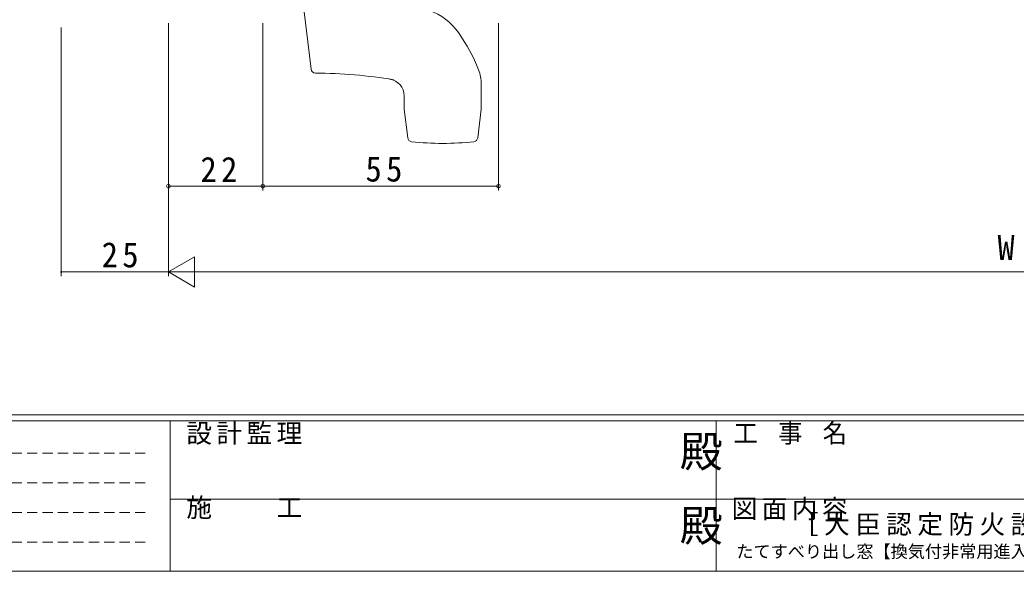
# Model space of a CAD drawing. Units: millimetres, scale not verified. Extents: x -594 to 199, y -420 to 144.
# Drawn here: x -368.7 to -136.2, y -420 to -291.5 of the extents above; entities that cross this region are included whole.
import ezdxf
from ezdxf.enums import TextEntityAlignment as Align

# ---------------------------------------------------------------- set-up
doc = ezdxf.new("R2010")
doc.units = ezdxf.units.MM
doc.header["$LTSCALE"] = 2
doc.linetypes.add('DASHED1', pattern=[1.8, 1.2, -0.6])
for name, color, linetype, lineweight in [('0-1_YKK_ZWAK', 7, 'Continuous', 9), ('0-5_YKK_13', 4, 'Continuous', 9), ('0-6_YKK_D', 6, 'Continuous', 9)]:
    doc.layers.add(name, color=color, linetype=linetype, lineweight=lineweight)
doc.layers.add('0-2_USER1', color=7, linetype='Continuous')
doc.styles.add('ＭＳ ゴシック', font='')
doc.styles.get('ＭＳ ゴシック').set_extended_font_data('MS Gothic')

msp = doc.modelspace()

# ---------------------------------------------------------------- linework, layer by layer
at = {"layer": '0-1_YKK_ZWAK'}
for p, q in [((178.8, -383.6), (-591.2, -383.6)), ((141, -385), (-591.2, -385)), ((-333.6, -385), (-333.6, -420)), ((-206.2, -385), (-206.2, -420)), ((-333.6, -403.199), (-204.8, -403.199)), ((-204.8, -403.199), (-76, -403.199)), ((-591.2, -420), (141, -420))]:
    msp.add_line(p, q, dxfattribs=at)
at = {"layer": '0-1_YKK_ZWAK', "linetype": 'DASHED1'}
for p, q in [((-586.601, -392.512), (-338.409, -392.512)), ((-586.601, -399.441), (-338.409, -399.441)), ((-586.601, -406.37), (-338.409, -406.37)), ((-586.601, -413.298), (-338.409, -413.298))]:
    msp.add_line(p, q, dxfattribs=at)
at = {"layer": '0-5_YKK_13'}
for p, q in [((-300.705, -302.975), (-303.004, -284.249)), ((-261.004, -312.188), (-261.004, -306.403)), ((-279.004, -312.188), (-279.004, -309.208)), ((-278.178, -318.982), (-278.997, -312.31)), ((-261.012, -312.31), (-261.831, -318.982))]:
    msp.add_line(p, q, dxfattribs=at)
for centre, radius, start, end in [((-278.542, -303.177), 15, 35.67719, 68.89944), ((-298.85, -317.757), 40, 21.485, 35.67719), ((-299.713, -302.853), 1, 187, 269.52957), ((-300.706, -423.849), 120, 80.76089, 89.52957), ((-270.004, -306.403), 9, 0, 21.485), ((-283.004, -309.208), 4, 0, 81.22234), ((-278.004, -312.188), 1, 180, 187), ((-262.004, -312.188), 1, 353, 0), ((-277.185, -318.861), 1, 187, 263.80104), ((-270.004, -252.749), 67.5, 263.80104, 276.19894), ((-262.824, -318.861), 1, 276.19894, 353)]:
    msp.add_arc(centre, radius, start, end, dxfattribs=at)
at = {"layer": '0-6_YKK_D'}
for p, q in [((-334.004, -292.249), (-334.004, -331.249)), ((-312.004, -292.249), (-312.004, -331.249)), ((-312.004, -292.249), (-312.004, -331.249)), ((-257.004, -292.249), (-257.004, -331.249)), ((-359.002, -293.249), (-359.002, -351.249)), ((-334.002, -293.249), (-334.002, -351.249)), ((-334.002, -293.249), (-334.002, -351.249)), ((-312.004, -330.249), (-334.004, -330.249)), ((-257.004, -330.249), (-312.004, -330.249)), ((-334.002, -350.249), (-327.94, -346.749)), ((-327.94, -353.749), (-327.94, -346.749)), ((-334.002, -350.249), (-359.002, -350.249)), ((-334.002, -350.249), (-321.878, -350.249)), ((-334.002, -350.249), (-327.94, -353.749)), ((-327.002, -350.249), (48.996, -350.249))]:
    msp.add_line(p, q, dxfattribs=at)
for centre in [(-334.004, -330.249), (-312.004, -330.249), (-312.004, -330.249), (-257.004, -330.249)]:
    msp.add_circle(centre, 0.425, dxfattribs=at)
for start, end in [(0, 180), (180, 0)]:
    msp.add_arc((-359.002, -350.249), 0.106, start, end, dxfattribs=at)

# ---------------------------------------------------------------- texts
at = {"layer": '0-1_YKK_ZWAK', "color": 3, "style": 'ＭＳ ゴシック'}
for p in [(-214.682, -397.956), (-214.682, -415.278)]:
    msp.add_text('殿', height=7.331, dxfattribs=at).set_placement(p, align=Align.BOTTOM_LEFT)
at = {"layer": '0-1_YKK_ZWAK', "char_height": 4.399, "attachment_point": 7, "style": 'ＭＳ ゴシック'}
for s, insert in [('\\T1.17;設計監理', (-329.831, -390.533)), ('\\T1.22;\\W0.95;工\\~事\\~名', (-202.188, -390.533)), ('\\T1.17;施\u3000\u3000工', (-329.831, -407.854)), ('\\T1.17;図面内容', (-202.583, -408.148))]:
    msp.add_mtext(s, dxfattribs=dict(at, insert=insert))
at = {"layer": '0-2_USER1', "color": 4, "style": 'ＭＳ ゴシック'}
msp.add_text('たてすべり出し窓【換気付非常用進入口仕様】つらいち枠 グレモンハンドル／35mm溝幅', height=2.933, dxfattribs=at).set_placement((-201.492, -417.775), align=Align.BOTTOM_LEFT)
at = {"layer": '0-2_USER1', "insert": (-188.303, -412.449), "char_height": 4.399, "attachment_point": 7, "style": 'ＭＳ ゴシック'}
msp.add_mtext('\\T1.21;［大臣認定防火設備(個別認定)］BGE31', dxfattribs=at)
at = {"layer": '0-6_YKK_D', "color": 7, "style": 'ＭＳ ゴシック'}
msp.add_text('W', height=5.865, dxfattribs=at).set_placement((-140.538, -349.249), align=Align.BOTTOM_LEFT)
at = {"layer": '0-6_YKK_D', "color": 7, "char_height": 5.865, "attachment_point": 7, "style": 'ＭＳ ゴシック'}
for s, insert in [('\\T1.27;\\W0.95;22', (-326.524, -329.249)), ('\\T1.27;\\W0.95;55', (-288.024, -329.249)), ('\\T1.27;\\W0.95;25', (-349.584, -349.249))]:
    msp.add_mtext(s, dxfattribs=dict(at, insert=insert))

doc.saveas('drawing.dxf')
